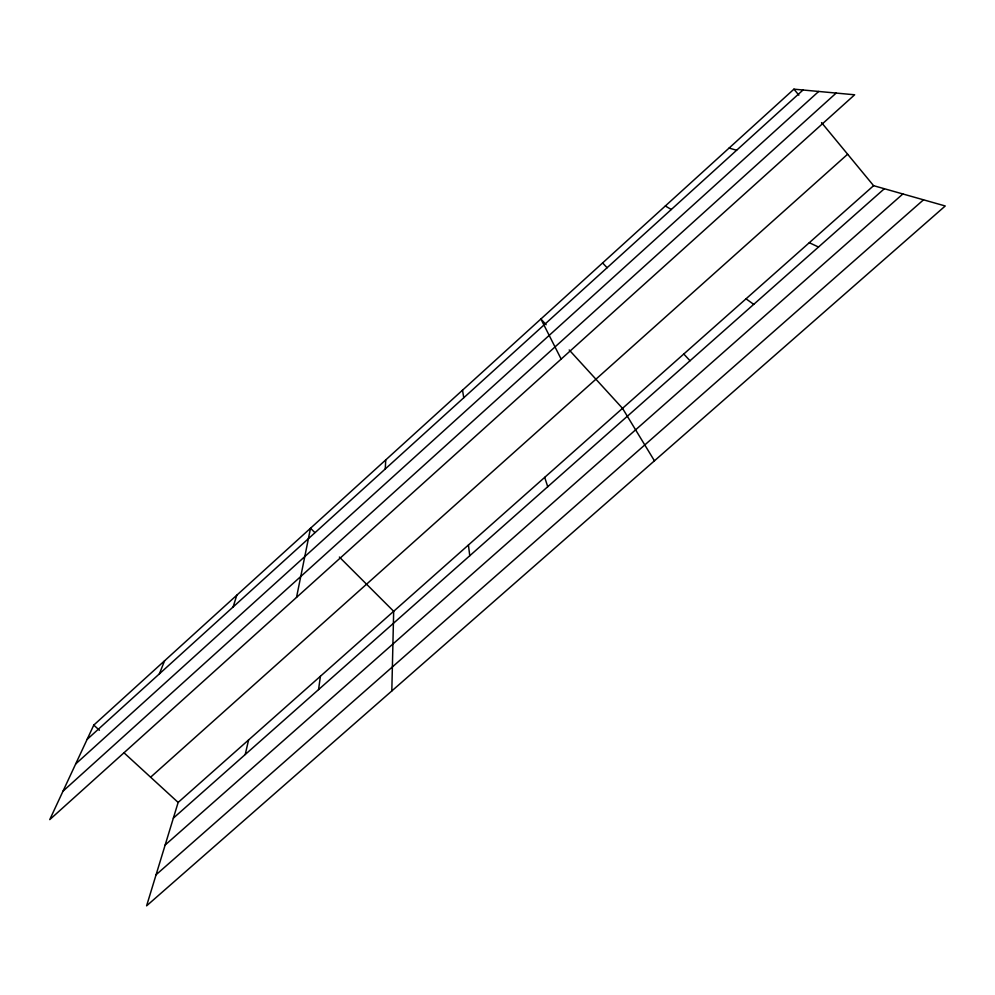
<?xml version="1.0" encoding="UTF-8"?>
<svg xmlns="http://www.w3.org/2000/svg" width="995" height="995" viewBox="0 0 995 995"><rect width="100%" height="100%" fill="white"/><g stroke="black" fill="none" stroke-linecap="round" stroke-linejoin="round"><path stroke-width="1.49" d="M391.819 690.953L393.672 611.291L339.37 557.051M385.264 468.956L385.737 459.926M318.562 689.585L320.402 676.264M296.522 597.398L310.515 528.233L314.793 532.499M245.23 754.508L248.576 739.969M873.598 185.679L178.142 802.43L146.601 905.836L945.25 205.977L873.598 185.679L821.522 122.584M233.116 606.975L236.81 595.172M159.362 673.876L164.585 660.779M93.779 725.094L49.75 819.619L854.655 94.786L793.935 89.164L93.779 725.094L99.413 730.255M87.1 739.422L803.027 90.01M75.67 763.961L818.698 91.453M63.008 791.162L836.186 93.07M150.618 777.194L847.64 154.225M173.354 818.139L884.356 188.727M165.158 845.016L902.875 193.963M156.078 874.754L923.509 199.821M729.099 148.056L736.611 150.257M809.296 242.705L818.499 247.034M665.332 205.977L671.302 209.497M746.026 298.811L753.725 304.37M124.139 752.929L178.142 802.43M602.609 262.941L607.099 267.742M683.789 354.009L690.008 360.762M546.143 324.731L540.894 318.997L561.155 359.083M569.19 349.954L622.522 408.336L654.436 460.809M793.935 89.164L798.861 95.134M544.688 477.364L547.735 486.717M462.513 390.189L463.769 397.751M468.421 545.011L469.764 555.745"/></g></svg>
